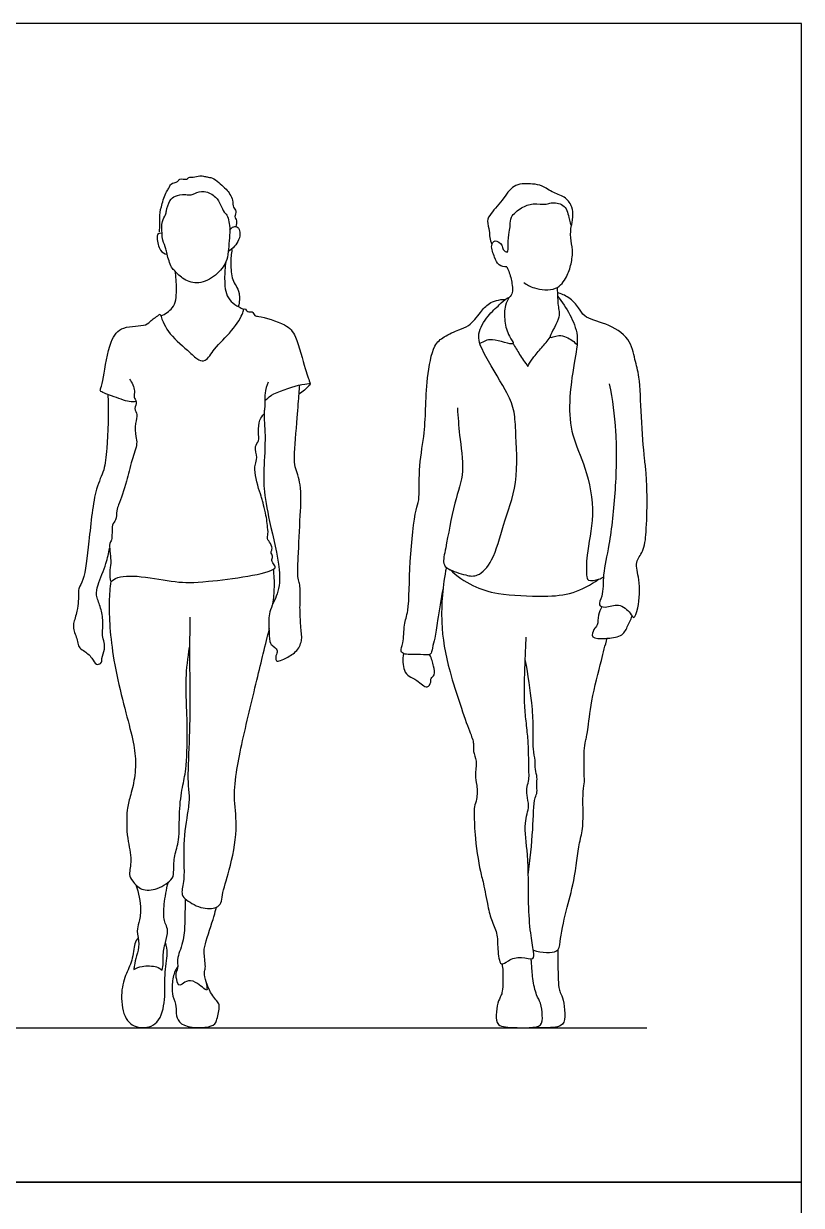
# Model space of a CAD drawing. Header units: millimetres. Extents: x 42.4 to 67, y 0.8 to 10.7.
# Drawn here: x 64.577 to 66.111, y 8.359 to 10.691 of the extents above; entities that cross this region are included whole.
import ezdxf

# ---------------------------------------------------------------- set-up
doc = ezdxf.new("R2010")
doc.units = ezdxf.units.MM
for name, color, linetype, true_color in [('AG-DIAGRAM', 7, 'Continuous', 0xfecc66), ('AG-PEOPLE', 7, 'Continuous', 0x66ccff), ('X-VPRT', 6, 'Continuous', 0xff00ff)]:
    doc.layers.add(name, color=color, linetype=linetype, true_color=true_color)

msp = doc.modelspace()

# ---------------------------------------------------------------- linework, layer by layer
at = {"layer": 'AG-DIAGRAM'}
msp.add_line((59.7099, 8.7096), (65.8059, 8.7096), dxfattribs=at)
at = {"layer": 'AG-PEOPLE'}
for points, knots in [([(64.8446, 10.2797), (64.8451, 10.2853), (64.846, 10.2967), (64.8443, 10.3137), (64.8496, 10.3351), (64.8581, 10.3613), (64.8648, 10.3665), (64.8655, 10.3764), (64.8818, 10.3775), (64.8833, 10.3865), (64.8994, 10.3818), (64.9022, 10.3888), (64.9116, 10.3864), (64.9238, 10.392), (64.9336, 10.3892), (64.9409, 10.3878), (64.9531, 10.386), (64.9649, 10.3739), (64.9763, 10.365), (64.9919, 10.3435), (64.9881, 10.3281), (64.9979, 10.3213), (64.9915, 10.3094), (64.9981, 10.3024), (64.9965, 10.2941), (64.9952, 10.2905)], [0, 0, 0, 0, 0.235497, 0.468092, 0.744011, 1.040902, 1.20072, 1.360304, 1.572298, 1.719993, 1.930077, 2.062946, 2.227525, 2.436693, 2.614484, 2.770039, 2.966148, 3.196343, 3.421502, 3.708913, 3.924148, 4.096737, 4.285157, 4.451807, 4.64656, 4.64656, 4.64656, 4.64656]), ([(64.8968, 10.3534), (64.8867, 10.3542), (64.8754, 10.3509), (64.8641, 10.3427), (64.8577, 10.3214), (64.8576, 10.3133), (64.848, 10.3006), (64.8499, 10.2769), (64.8505, 10.2637), (64.8582, 10.2461), (64.859, 10.2364), (64.8676, 10.2089), (64.8754, 10.2026), (64.8926, 10.1839), (64.9231, 10.1751), (64.9566, 10.1922), (64.9779, 10.2205), (64.9803, 10.2402), (64.9845, 10.2833), (64.9819, 10.2987), (64.9785, 10.3137), (64.9711, 10.3183), (64.9656, 10.3343), (64.9566, 10.3498), (64.9339, 10.3626), (64.9146, 10.3564), (64.908, 10.352), (64.8999, 10.3528), (64.8968, 10.3534)], [0, 0, 0, 0, 0.222889, 0.445726, 0.713872, 0.879811, 1.10351, 1.3846, 1.605847, 1.8509, 2.046745, 2.350686, 2.541576, 2.826351, 3.147036, 3.5002, 3.837642, 4.104922, 4.48493, 4.726041, 4.942424, 5.108751, 5.342646, 5.59395, 5.884124, 6.136923, 6.30205, 6.492423, 6.492423, 6.492423, 6.492423]), ([(65.5297, 10.2108), (65.5245, 10.2107), (65.5124, 10.2133), (65.5056, 10.2298), (65.4969, 10.2521), (65.5056, 10.2663), (65.5222, 10.254), (65.5205, 10.2452), (65.5336, 10.2356), (65.5313, 10.2572), (65.5342, 10.2789), (65.5372, 10.2931), (65.536, 10.3105), (65.559, 10.3289), (65.5803, 10.3371), (65.6081, 10.3331), (65.6167, 10.3384), (65.645, 10.3358), (65.652, 10.3112), (65.6574, 10.2839), (65.6607, 10.3119), (65.6598, 10.3287), (65.6467, 10.3491), (65.6217, 10.3559), (65.5997, 10.372), (65.581, 10.3745), (65.544, 10.3767), (65.5247, 10.3464), (65.499, 10.3175), (65.4887, 10.3017), (65.4969, 10.2818), (65.4947, 10.2707), (65.4982, 10.26), (65.5004, 10.2555)], [0, 0, 0, 0, 0.227938, 0.465743, 0.745651, 0.936066, 1.162616, 1.333665, 1.507481, 1.73019, 2.012025, 2.228217, 2.454911, 2.752705, 3.034671, 3.325026, 3.5085, 3.785789, 4.08078, 4.313851, 4.550081, 4.802664, 5.068368, 5.359219, 5.652053, 5.903161, 6.231711, 6.568224, 6.926619, 7.16488, 7.414316, 7.624505, 7.792554, 7.792554, 7.792554, 7.792554]), ([(64.9833, 10.283), (64.985, 10.2861), (64.9908, 10.2914), (65.0004, 10.2901), (65.0041, 10.2783), (65.003, 10.264), (64.9897, 10.2458), (64.9803, 10.2411)], [0, 0, 0, 0, 0.210857, 0.390758, 0.599731, 0.852491, 1.182601, 1.182601, 1.182601, 1.182601]), ([(65.5632, 10.1803), (65.5695, 10.1755), (65.5829, 10.1671), (65.6288, 10.1619), (65.6486, 10.1909), (65.6572, 10.2161), (65.6608, 10.2441), (65.6546, 10.2681), (65.656, 10.2846), (65.6571, 10.2926)], [0, 0, 0, 0, 0.280041, 0.648548, 0.969331, 1.267199, 1.567151, 1.850888, 2.133577, 2.133577, 2.133577, 2.133577]), ([(64.8498, 10.2773), (64.8396, 10.2775), (64.8392, 10.2665), (64.8442, 10.2432), (64.8542, 10.2363), (64.8598, 10.2358)], [0, 0, 0, 0, 0.290236, 0.720734, 1.026102, 1.026102, 1.026102, 1.026102]), ([(64.9877, 10.2448), (64.986, 10.236), (64.9843, 10.2189), (64.9872, 10.1856), (64.9961, 10.1737), (65.0033, 10.1585), (65.0026, 10.1408), (65.0001, 10.1326)], [0, 0, 0, 0, 0.297814, 0.622134, 0.839208, 1.068194, 1.359909, 1.359909, 1.359909, 1.359909]), ([(64.9757, 10.2208), (64.9736, 10.2098), (64.9728, 10.1879), (64.9744, 10.1465), (64.9987, 10.133), (65.0102, 10.1271)], [0, 0, 0, 0, 0.332335, 0.687199, 1.022913, 1.022913, 1.022913, 1.022913]), ([(64.8472, 10.114), (64.8559, 10.117), (64.8714, 10.1295), (64.8786, 10.1447), (64.8784, 10.1862), (64.8764, 10.1966), (64.8754, 10.2022)], [0, 0, 0, 0, 0.300405, 0.539498, 0.900183, 1.135969, 1.135969, 1.135969, 1.135969]), ([(65.5297, 10.2108), (65.5334, 10.203), (65.5374, 10.1936), (65.5398, 10.1786), (65.5417, 10.1615), (65.5411, 10.1575), (65.5339, 10.1497)], [0, 0, 0, 0, 0.3452115, 0.476955, 0.476955, 0.9049041, 0.9049041, 0.9049041, 0.9049041]), ([(65.6288, 10.1699), (65.6294, 10.1631), (65.6301, 10.1494), (65.6302, 10.1405), (65.6321, 10.1267), (65.6378, 10.1103), (65.6047, 10.0629), (65.6345, 10.0808), (65.6594, 10.0659), (65.6656, 10.0601), (65.6684, 10.0569)], [0, 0, 0, 0, 0.259822, 0.469638, 0.469638, 0.774417, 1.131248, 1.369448, 1.674281, 1.879282, 1.879282, 1.879282, 1.879282]), ([(65.404, 9.5767), (65.4002, 9.5556), (65.3929, 9.5146), (65.3892, 9.4792), (65.3824, 9.4601), (65.3812, 9.4422), (65.3585, 9.4479), (65.3297, 9.4443), (65.3182, 9.4525), (65.3269, 9.4695), (65.3264, 9.5059), (65.3378, 9.534), (65.3369, 9.6282), (65.3485, 9.731), (65.3584, 9.7498), (65.355, 9.8124), (65.3671, 9.8754), (65.3699, 9.9306), (65.3718, 9.9897), (65.3834, 10.0564), (65.4052, 10.073), (65.4355, 10.0876), (65.4554, 10.0927), (65.4785, 10.1213), (65.4928, 10.1402), (65.5141, 10.1465), (65.5274, 10.1471)], [0, 0, 0, 0, 0.459782, 0.799696, 1.057707, 1.264627, 1.516734, 1.832187, 2.011731, 2.243355, 2.583576, 2.895035, 3.459118, 4.037591, 4.297326, 4.73511, 5.205033, 5.626113, 6.07671, 6.535724, 6.827818, 7.152295, 7.413259, 7.750934, 8.036886, 8.341552, 8.341552, 8.341552, 8.341552]), ([(65.4322, 9.9324), (65.4337, 9.9144), (65.4353, 9.879), (65.4482, 9.8055), (65.4253, 9.7469), (65.4104, 9.6596), (65.4024, 9.6259), (65.4138, 9.6132), (65.4491, 9.6018), (65.4739, 9.5985), (65.506, 9.6331), (65.5216, 9.7045), (65.554, 9.782), (65.5471, 9.886), (65.5453, 9.9292), (65.5279, 9.9691), (65.4825, 10.0409), (65.4692, 10.0778), (65.4914, 10.1149), (65.5148, 10.135), (65.5259, 10.1472), (65.5343, 10.1509), (65.5326, 10.1462), (65.5245, 10.1351), (65.525, 10.103), (65.5314, 10.0761), (65.5524, 10.0507), (65.4974, 10.0733), (65.4843, 10.0634), (65.4767, 10.0596)], [0, 0, 0, 0, 0.42125, 0.902823, 1.366178, 1.907965, 2.227369, 2.441276, 2.786893, 3.063381, 3.428878, 3.916988, 4.452654, 5.030876, 5.399787, 5.774989, 6.30425, 6.65445, 7.012951, 7.334749, 7.589949, 7.667608, 7.667608, 7.92324, 8.242943, 8.562271, 8.793373, 9.161063, 9.45136, 9.45136, 9.45136, 9.45136]), ([(65.7317, 9.9801), (65.738, 9.949), (65.7472, 9.8853), (65.7451, 9.773), (65.7334, 9.6648), (65.7186, 9.6064), (65.7205, 9.5627), (65.7082, 9.543), (65.7254, 9.5369), (65.7511, 9.5494), (65.7731, 9.5294), (65.781, 9.5133), (65.791, 9.542), (65.7933, 9.5929), (65.7809, 9.6282), (65.801, 9.6497), (65.8052, 9.6895), (65.8072, 9.752), (65.805, 9.8057), (65.8008, 9.8335), (65.7942, 9.9158), (65.7928, 9.9923), (65.7822, 10.0271), (65.7735, 10.0721), (65.727, 10.1001), (65.6812, 10.1099), (65.6727, 10.1305), (65.6526, 10.1517), (65.6374, 10.1578), (65.6295, 10.1598)], [0, 0, 0, 0, 0.558776, 1.17105, 1.769146, 2.215373, 2.589101, 2.82777, 3.026967, 3.322604, 3.624638, 3.81404, 4.074294, 4.500391, 4.8367, 5.122282, 5.477885, 5.941241, 6.354173, 6.657065, 7.176396, 7.683417, 8.026429, 8.397045, 8.813742, 9.194596, 9.451415, 9.754394, 10.03761, 10.03761, 10.03761, 10.03761]), ([(65.6298, 10.153), (65.6392, 10.1418), (65.6547, 10.117), (65.6736, 10.0745), (65.6616, 10.02), (65.6514, 9.9442), (65.656, 9.8777), (65.6876, 9.8141), (65.7055, 9.7223), (65.6859, 9.6453), (65.6869, 9.6051), (65.6884, 9.5893), (65.7118, 9.5939), (65.7174, 9.5971), (65.7204, 9.5991)], [0, 0, 0, 0, 0.378771, 0.758151, 1.180684, 1.683767, 2.14671, 2.625661, 3.178845, 3.69275, 4.048927, 4.238367, 4.491854, 4.680309, 4.680309, 4.680309, 4.680309]), ([(64.8459, 10.1177), (64.8507, 10.104), (64.862, 10.0771), (64.9038, 10.044), (64.9205, 10.0262), (64.9373, 10.0236), (64.9534, 10.052), (64.9872, 10.0819), (65.0109, 10.1192), (65.0104, 10.1265), (65.0102, 10.1271), (65.0117, 10.1288), (65.0142, 10.1275), (65.0204, 10.12), (65.0287, 10.1245), (65.0322, 10.1126), (65.0419, 10.1147), (65.0961, 10.0979), (65.1149, 10.0757), (65.1316, 10.0101), (65.1379, 9.9931), (65.1409, 9.9838), (65.1422, 9.9797)], [2.935372, 2.935372, 2.935372, 2.935372, 3.313931, 3.729761, 4.009167, 4.210567, 4.517774, 4.921914, 5.291024, 5.466199, 5.466199, 5.466199, 5.585077, 5.75224, 5.901218, 6.070199, 6.235756, 6.653003, 6.978702, 7.440664, 7.690519, 7.896598, 7.896598, 7.896598, 7.896598]), ([(64.7988, 9.9449), (64.7943, 9.9445), (64.7845, 9.9431), (64.7521, 9.9562), (64.7252, 9.9646), (64.7304, 9.973), (64.7347, 9.9952), (64.7451, 10.0642), (64.7695, 10.0958), (64.8187, 10.0927), (64.8274, 10.1055), (64.8401, 10.1134), (64.8459, 10.1177)], [0, 0, 0, 0, 0.210913, 0.558757, 0.840916, 0.976711, 1.24624, 1.726251, 2.077585, 2.453298, 2.669129, 2.935372, 2.935372, 2.935372, 2.935372]), ([(65.5422, 10.0598), (65.5462, 10.0524), (65.5547, 10.038), (65.5656, 10.0222), (65.5712, 10.0145)], [0, 0, 0, 0, 0.2870149, 0.5940067, 0.5940067, 0.5940067, 0.5940067]), ([(65.5712, 10.0145), (65.5743, 10.0202), (65.5809, 10.0316), (65.5991, 10.0516), (65.6099, 10.0651), (65.6155, 10.0719)], [0, 0, 0, 0, 0.2527761, 0.54865, 0.8435305, 0.8435305, 0.8435305, 0.8435305]), ([(64.7855, 9.9894), (64.7907, 9.9828), (64.7979, 9.9668), (64.7924, 9.9539), (64.8019, 9.945), (64.7934, 9.9309), (64.8031, 9.9193), (64.7955, 9.9018), (64.7979, 9.8757), (64.8017, 9.8612), (64.7876, 9.8226), (64.7798, 9.7856), (64.7661, 9.746), (64.7599, 9.7312), (64.7601, 9.7101), (64.7492, 9.7032), (64.7527, 9.6705), (64.7436, 9.6665), (64.7505, 9.6293), (64.7461, 9.6154), (64.7464, 9.5837), (64.7595, 9.6017), (64.8112, 9.6015), (64.8795, 9.5872), (64.9323, 9.5875), (65.0785, 9.6073), (65.0716, 9.6233), (65.0643, 9.6311), (65.0697, 9.6398), (65.0628, 9.6479), (65.0682, 9.653), (65.0646, 9.6656), (65.0557, 9.6743), (65.0601, 9.6846), (65.0568, 9.7038), (65.0563, 9.7169), (65.0476, 9.7505), (65.0455, 9.7576), (65.0328, 9.7953), (65.0322, 9.819), (65.0386, 9.833), (65.031, 9.8568), (65.0421, 9.8673), (65.039, 9.8852), (65.0411, 9.9091), (65.0476, 9.9172), (65.051, 9.9209)], [0, 0, 0, 0, 0.287101, 0.487655, 0.669818, 0.880735, 1.083787, 1.326118, 1.614366, 1.838268, 2.199964, 2.73211, 3.399341, 3.637577, 3.887359, 4.084256, 4.392348, 4.555928, 4.886259, 5.140256, 5.407275, 5.596422, 6.003322, 6.475065, 6.939749, 7.598519, 7.755621, 7.93473, 8.101416, 8.268066, 8.404486, 8.603464, 8.796532, 8.980415, 9.229012, 9.544837, 10.133665, 10.28169, 10.996726, 11.397259, 11.632094, 11.902033, 12.107602, 12.345255, 12.623571, 12.844253, 12.844253, 12.844253, 12.844253]), ([(65.0591, 9.9832), (65.0561, 9.9765), (65.0521, 9.962), (65.0529, 9.9469), (65.0523, 9.9311), (65.0499, 9.9201), (65.0547, 9.8763), (65.0502, 9.8125), (65.0499, 9.7727), (65.061, 9.7074), (65.0844, 9.6155), (65.0806, 9.5662), (65.0589, 9.5307), (65.0609, 9.4988), (65.0611, 9.4681), (65.0811, 9.4547), (65.076, 9.4511), (65.0739, 9.4405), (65.0741, 9.4321), (65.0847, 9.4335), (65.098, 9.441), (65.1203, 9.4541), (65.1266, 9.4787), (65.1234, 9.4935), (65.1225, 9.5216), (65.1214, 9.5406), (65.123, 9.5702), (65.1213, 9.586), (65.1164, 9.5973), (65.1186, 9.6408), (65.122, 9.7198), (65.1261, 9.7783), (65.1113, 9.8165), (65.11, 9.8368), (65.1165, 9.913), (65.12, 9.9586), (65.121, 9.9718), (65.1214, 9.9777)], [0, 0, 0, 0, 0.269541, 0.495787, 0.715856, 0.903526, 1.277166, 1.74124, 2.100631, 2.566058, 3.12807, 3.526658, 3.881197, 4.210622, 4.532498, 4.823492, 6.511563, 6.703476, 6.844815, 7.006496, 7.235852, 7.523482, 7.801742, 8.023558, 8.460006, 8.713021, 9.156725, 9.375218, 9.571201, 9.937472, 10.45834, 10.903697, 11.250911, 11.511481, 12.011981, 12.40601, 12.647341, 12.647341, 12.647341, 12.647341]), ([(65.0527, 9.9463), (65.0566, 9.9504), (65.0633, 9.9597), (65.1182, 9.9782), (65.1375, 9.9806), (65.1436, 9.9802), (65.1379, 9.9745), (65.1272, 9.964), (65.1201, 9.96)], [0, 0, 0, 0, 0.235562, 0.668589, 0.926423, 1.028931, 1.160676, 1.44395, 1.44395, 1.44395, 1.44395]), ([(64.7429, 9.9589), (64.7451, 9.9237), (64.741, 9.8547), (64.7373, 9.8097), (64.7156, 9.7715), (64.7061, 9.6714), (64.6973, 9.5949), (64.6849, 9.578), (64.685, 9.5651), (64.6846, 9.535), (64.6745, 9.5075), (64.6746, 9.4948), (64.6841, 9.4722), (64.6846, 9.46), (64.6957, 9.4536), (64.7125, 9.4405), (64.718, 9.4242), (64.7308, 9.4285), (64.7301, 9.447), (64.7418, 9.4563), (64.7312, 9.4816), (64.7344, 9.5141), (64.7287, 9.5403), (64.7186, 9.5634), (64.7227, 9.5834), (64.7406, 9.6263), (64.7444, 9.6456), (64.7463, 9.6557)], [0, 0, 0, 0, 0.589443, 0.965833, 1.331094, 1.91472, 2.416206, 2.664779, 2.864296, 3.32194, 3.644947, 3.860111, 4.151812, 4.353148, 4.555926, 4.835805, 5.065273, 5.241652, 5.430222, 7.29293, 7.562832, 7.914663, 8.225243, 8.515012, 8.782412, 9.162913, 9.480387, 9.480387, 9.480387, 9.480387]), ([(65.0685, 9.5458), (65.0702, 9.5568), (65.0721, 9.5789), (65.071, 9.6024), (65.0696, 9.6141)], [0, 0, 0, 0, 0.3303809, 0.6699473, 0.6699473, 0.6699473, 0.6699473]), ([(65.4105, 9.6179), (65.4031, 9.5826), (65.3976, 9.5073), (65.4133, 9.416), (65.4545, 9.2978), (65.4656, 9.2716), (65.4625, 9.2543), (65.4718, 9.2354), (65.4661, 9.2077), (65.4713, 9.1886), (65.4718, 9.1604), (65.4647, 9.1458), (65.4656, 9.1278), (65.4659, 9.0835), (65.4783, 9.0114), (65.4831, 8.9987), (65.4916, 8.9534), (65.4978, 8.9234), (65.512, 8.8957), (65.5111, 8.8676), (65.5157, 8.8279), (65.5337, 8.8441), (65.5571, 8.8512), (65.5845, 8.8411), (65.5824, 8.8625), (65.5758, 8.8988), (65.5716, 8.9562), (65.5735, 9.0494), (65.5618, 9.1107), (65.5758, 9.1463), (65.5685, 9.1676), (65.5695, 9.1851), (65.5738, 9.1993), (65.5735, 9.2135), (65.573, 9.2349), (65.5726, 9.2655), (65.5714, 9.2809), (65.5677, 9.3168), (65.5638, 9.35), (65.5652, 9.415), (65.5666, 9.4499), (65.5676, 9.4706), (65.5681, 9.4804)], [0, 0, 0, 0, 0.596331, 1.168453, 1.801879, 2.096518, 2.319553, 2.577131, 2.874614, 3.134892, 3.433798, 3.659037, 3.888234, 4.281282, 4.765165, 4.989048, 5.366355, 5.695572, 6.00209, 6.323559, 6.635854, 6.856726, 7.152659, 7.422124, 7.634411, 7.982893, 8.422995, 8.981505, 9.434936, 9.773224, 10.036506, 10.273091, 10.490485, 10.702115, 10.971153, 11.285004, 11.515438, 11.847458, 12.192445, 12.651125, 12.995661, 13.306052, 13.306052, 13.306052, 13.306052]), ([(65.4178, 9.6134), (65.4311, 9.6008), (65.4629, 9.5791), (65.5126, 9.5638), (65.6029, 9.5591), (65.66, 9.5647), (65.6955, 9.5832), (65.7107, 9.5944)], [0, 0, 0, 0, 0.424097, 0.840454, 1.381331, 1.819817, 2.250358, 2.250358, 2.250358, 2.250358]), ([(64.7487, 9.5905), (64.747, 9.5768), (64.7436, 9.547), (64.7496, 9.4335), (64.7887, 9.2957), (64.7982, 9.2477), (64.797, 9.2026), (64.7868, 9.165), (64.7794, 9.1391), (64.7796, 9.0823), (64.7918, 9.0422), (64.7831, 9.0121), (64.7913, 8.9982), (64.8091, 8.9789), (64.8408, 8.9814), (64.8732, 9.0023), (64.8724, 9.0211), (64.8737, 9.0505), (64.8851, 9.0805), (64.8826, 9.1359), (64.8895, 9.1843), (64.8983, 9.22), (64.9004, 9.2942), (64.8977, 9.3558), (64.8963, 9.3982), (64.9005, 9.4401), (64.9041, 9.4606)], [0, 0, 0, 0, 0.368359, 0.981506, 1.67319, 2.071631, 2.448265, 2.800225, 3.099415, 3.52637, 3.90462, 4.207541, 4.428398, 4.707175, 5.023822, 5.363726, 5.599302, 5.903102, 6.22828, 6.654604, 7.052985, 7.399945, 7.892252, 8.344974, 8.717488, 9.17011, 9.17011, 9.17011, 9.17011]), ([(65.7175, 9.5403), (65.7145, 9.5351), (65.7088, 9.5247), (65.7104, 9.5031), (65.7011, 9.4968), (65.6939, 9.4765), (65.7213, 9.4774), (65.7266, 9.478), (65.7578, 9.48), (65.7673, 9.5006), (65.7746, 9.5145), (65.7767, 9.5221)], [0, 0, 0, 0, 0.24337, 0.496223, 0.688269, 0.90507, 1.164794, 1.322408, 1.621537, 1.887236, 2.16485, 2.16485, 2.16485, 2.16485]), ([(64.9047, 9.5197), (64.9043, 9.4916), (64.9036, 9.4349), (64.9053, 9.3608), (64.9038, 9.2743), (64.8993, 9.1955), (64.9042, 9.1654), (64.9009, 9.1351), (64.8892, 9.0715), (64.8958, 9.0052), (64.8866, 8.9753), (64.8949, 8.9627), (64.9252, 8.9434), (64.9572, 8.9443), (64.9675, 8.9561), (64.968, 8.9739), (64.9841, 9.0228), (65, 9.0995), (64.9911, 9.1592), (64.9948, 9.2158), (65.0212, 9.3321), (65.0491, 9.4461), (65.0575, 9.4805), (65.0616, 9.497)], [0, 0, 0, 0, 0.526033, 1.019631, 1.561193, 2.067001, 2.373492, 2.679257, 3.143659, 3.619462, 3.92003, 4.124626, 4.465094, 4.781155, 4.985674, 5.214458, 5.622293, 6.136312, 6.574376, 6.998342, 7.63071, 8.253925, 8.66237, 8.66237, 8.66237, 8.66237]), ([(65.5821, 8.8623), (65.5985, 8.8578), (65.6331, 8.8551), (65.6344, 8.8813), (65.6465, 8.9431), (65.6635, 8.9965), (65.6719, 9.076), (65.6821, 9.1038), (65.6784, 9.1754), (65.684, 9.1937), (65.6815, 9.2092), (65.6831, 9.2288), (65.6817, 9.2551), (65.6846, 9.2745), (65.6874, 9.2844), (65.6902, 9.2996), (65.696, 9.357), (65.7166, 9.4339), (65.7237, 9.4634), (65.7275, 9.478)], [0.131619, 0.131619, 0.131619, 0.131619, 0.497489, 0.747396, 1.184394, 1.62559, 2.108972, 2.43263, 2.893414, 3.138995, 3.347919, 3.596203, 3.886106, 4.131688, 4.303721, 4.511326, 4.933579, 5.439328, 5.81531, 5.81531, 5.81531, 5.81531]), ([(65.3263, 9.4477), (65.3232, 9.4373), (65.3255, 9.4144), (65.3364, 9.4016), (65.3526, 9.3967), (65.3731, 9.3755), (65.381, 9.3917), (65.3789, 9.3993), (65.3893, 9.405), (65.3853, 9.4233), (65.383, 9.4337), (65.3795, 9.4419), (65.3776, 9.4457)], [0, 0, 0, 0, 0.32815, 0.551598, 0.792533, 1.071339, 1.266742, 1.420617, 1.593725, 1.829073, 2.023676, 2.228651, 2.228651, 2.228651, 2.228651]), ([(65.5722, 9.0109), (65.5756, 9.0408), (65.5821, 9.0975), (65.5828, 9.1624), (65.5908, 9.1735), (65.5879, 9.1899), (65.5907, 9.2037), (65.5849, 9.2195), (65.5865, 9.2373), (65.5806, 9.2603), (65.5827, 9.3058), (65.5795, 9.3503), (65.5722, 9.4058), (65.5661, 9.4358)], [0.049613, 0.049613, 0.049613, 0.049613, 0.546519, 0.981948, 1.172564, 1.385948, 1.592226, 1.813304, 2.040296, 2.306568, 2.669965, 3.046898, 3.542, 3.542, 3.542, 3.542]), ([(64.7978, 8.9917), (64.804, 8.9764), (64.8094, 8.9438), (64.8047, 8.9175), (64.7987, 8.9001), (64.8064, 8.8742), (64.7997, 8.8523), (64.7949, 8.833), (64.7943, 8.8273), (64.7942, 8.8246), (64.7993, 8.8274), (64.8094, 8.8324), (64.84, 8.8313), (64.8466, 8.8257), (64.85, 8.8232), (64.8526, 8.8322), (64.8505, 8.8508), (64.8559, 8.8768), (64.8628, 8.9005), (64.8571, 8.9131), (64.8526, 8.9249), (64.8536, 8.9547), (64.8581, 8.9824), (64.8622, 8.9966)], [0, 0, 0, 0, 0.403598, 0.696176, 0.935388, 1.222221, 1.505199, 1.753496, 1.917737, 1.917737, 1.917737, 2.156301, 2.462613, 2.665596, 2.665596, 2.665596, 2.970298, 3.266021, 3.544353, 3.747735, 3.945504, 4.252637, 4.63315, 4.63315, 4.63315, 4.63315]), ([(64.8955, 8.9641), (64.8955, 8.9506), (64.8941, 8.9234), (64.8947, 8.8887), (64.882, 8.8531), (64.8789, 8.8424), (64.8809, 8.8302)], [0, 0, 0, 0, 0.414499, 0.804938, 1.201245, 1.444044, 1.444044, 1.444044, 1.444044]), ([(64.9363, 8.8017), (64.9376, 8.7972), (64.9378, 8.7889), (64.9399, 8.7791), (64.9159, 8.8029), (64.898, 8.8031), (64.8878, 8.7935), (64.8815, 8.7931), (64.8772, 8.8088), (64.8773, 8.8178), (64.8792, 8.8212), (64.881, 8.8254), (64.8814, 8.828), (64.8809, 8.8302), (64.8784, 8.8265), (64.8732, 8.8189), (64.8685, 8.7913), (64.87, 8.7784), (64.8712, 8.7717), (64.874, 8.7646), (64.8789, 8.7507), (64.8759, 8.7362), (64.8876, 8.708), (64.9494, 8.7088), (64.9576, 8.7221), (64.9634, 8.7495), (64.9616, 8.7598), (64.9429, 8.7773), (64.9306, 8.8182), (64.9369, 8.8269), (64.9319, 8.8575), (64.9339, 8.874), (64.9531, 8.9295), (64.9554, 8.941), (64.9569, 8.9472)], [-1.746802, -1.746802, -1.746802, -1.746802, -1.531639, -1.414546, -1.118079, -0.872792, -0.669799, -0.550921, -0.329769, -0.143917, -0.062843, -0.062843, -0.03548, -0.03548, -0.03548, 0.175138, 0.472194, 0.72952, 0.72952, 0.72952, 1.004857, 1.272298, 1.473247, 1.911985, 2.126419, 2.40225, 2.579609, 2.868133, 3.231541, 3.416394, 3.717073, 3.972914, 4.401349, 4.65272, 4.65272, 4.65272, 4.65272]), ([(64.8025, 8.8869), (64.7996, 8.8832), (64.7946, 8.8749), (64.7919, 8.8408), (64.7766, 8.8132), (64.767, 8.7754), (64.7744, 8.7232), (64.8057, 8.7059), (64.8454, 8.7145), (64.8573, 8.768), (64.8537, 8.8123), (64.8614, 8.8549), (64.859, 8.8702), (64.8567, 8.8785)], [0.018668, 0.018668, 0.018668, 0.018668, 0.212455, 0.54214, 0.868495, 1.224822, 1.589529, 1.91201, 2.248385, 2.615091, 3.006946, 3.38115, 3.635639, 3.635639, 3.635639, 3.635639]), ([(65.6307, 8.8634), (65.6301, 8.8577), (65.6307, 8.8295), (65.631, 8.791), (65.6348, 8.7798), (65.6423, 8.7636), (65.6446, 8.7387), (65.6442, 8.7108), (65.6111, 8.7091), (65.5875, 8.7097), (65.5811, 8.7102)], [0.027436, 0.027436, 0.027436, 0.027436, 0.226016, 0.717586, 0.907879, 1.138993, 1.417948, 1.66784, 1.995294, 2.198806, 2.198806, 2.198806, 2.198806]), ([(65.5203, 8.8354), (65.5212, 8.8303), (65.5226, 8.8197), (65.5222, 8.7832), (65.5184, 8.773), (65.5109, 8.758), (65.5087, 8.7352), (65.5091, 8.711), (65.5473, 8.7096), (65.5756, 8.7093), (65.5995, 8.7119), (65.6004, 8.7345), (65.5977, 8.7586), (65.5871, 8.7742), (65.5804, 8.8058), (65.5787, 8.8348), (65.5782, 8.842), (65.5779, 8.8454)], [0, 0, 0, 0, 0.226016, 0.717586, 0.907879, 1.138993, 1.417948, 1.66784, 1.995294, 2.318187, 2.570253, 2.820046, 3.102316, 3.347749, 3.675726, 3.983678, 4.166333, 4.166333, 4.166333, 4.166333])]:
    msp.add_open_spline(points, degree=3, knots=knots, dxfattribs=at)
at = {"layer": 'X-VPRT'}
for points in [[(59.4051, 10.6908), (59.4051, 8.4048), (66.1107, 8.4048), (66.1107, 10.6908)], [(59.4051, 8.4048), (59.4051, 6.1188), (66.1107, 6.1188), (66.1107, 8.4048)]]:
    msp.add_lwpolyline(points, close=True, dxfattribs=at)

doc.saveas('drawing.dxf')
